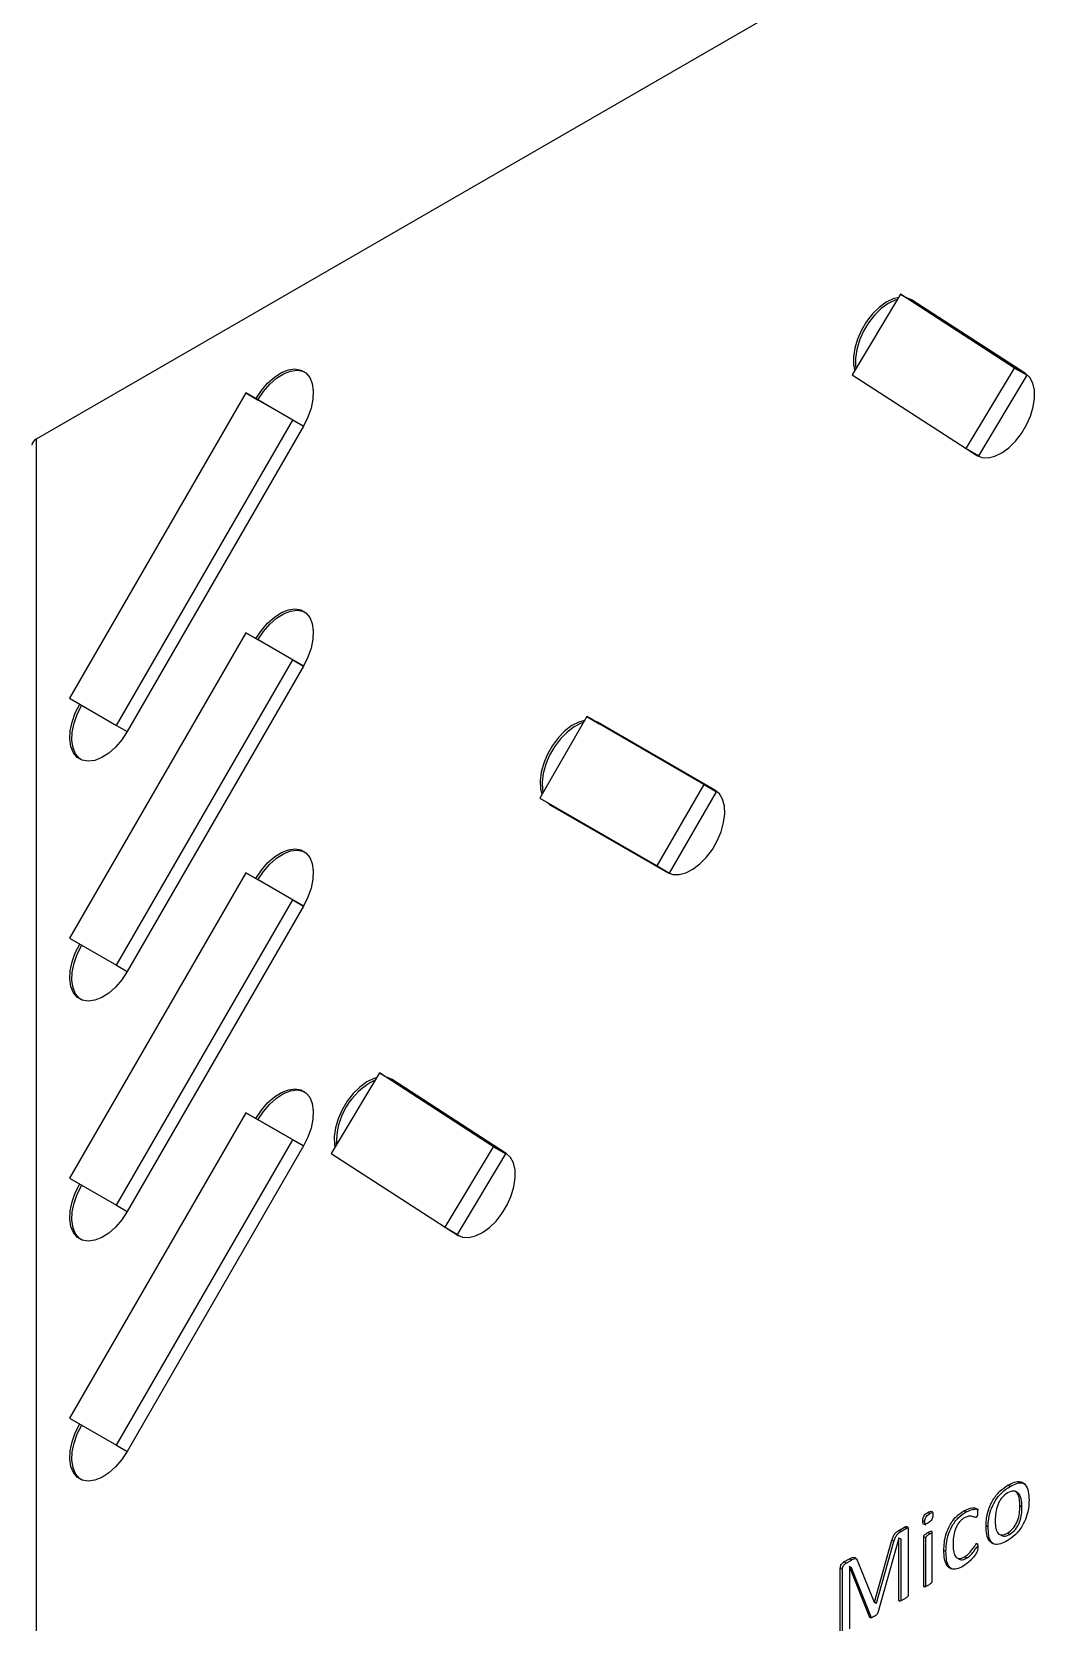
# Model space of a CAD drawing. Header units: millimetres. Extents: x 0 to 210, y 0 to 297.
# Drawn here: x 159.18 to 176.31, y 243.98 to 271.04 of the extents above; entities that cross this region are included whole.
import ezdxf

# ---------------------------------------------------------------- set-up
doc = ezdxf.new("R2010")
doc.units = ezdxf.units.MM

msp = doc.modelspace()

# ---------------------------------------------------------------- linework, layer by layer
at = {"color": 7, "linetype": 'Continuous', "lineweight": 25}
for p, q in [((184.5288, 278.7025), (159.2496, 264.1091)), ((173.9684, 266.5758), (173.1454, 265.2042)), ((175.9093, 265.3205), (173.9684, 266.5758)), ((173.9684, 266.5758), (174.1805, 266.4533)), ((174.1515, 266.4806), (174.0735, 266.5151)), ((174.1578, 266.4765), (174.1089, 266.4947)), ((176.0928, 265.2258), (174.1515, 266.4806)), ((176.1214, 265.198), (174.1805, 266.4533)), ((173.1454, 265.2042), (175.0863, 263.9489)), ((175.0863, 263.9489), (175.9093, 265.3205)), ((175.9093, 265.3205), (176.1214, 265.198)), ((175.2984, 263.8264), (176.1214, 265.198)), ((162.8211, 264.8983), (159.8211, 259.7022)), ((163.6211, 264.4363), (162.8211, 264.8983)), ((162.8211, 264.8983), (163.0332, 264.7759)), ((163.8028, 264.3314), (163.0332, 264.7759)), ((160.6211, 259.2402), (163.6211, 264.4363)), ((163.6211, 264.4363), (163.8028, 264.3314)), ((163.8028, 264.3314), (160.8028, 259.1353)), ((159.2496, 264.1091), (159.2496, 233.6929)), ((175.0863, 263.9489), (175.2984, 263.8264)), ((175.0984, 263.9419), (175.2599, 263.8375)), ((175.1338, 263.9214), (175.289, 263.8212)), ((162.8211, 260.8156), (159.8211, 255.6195)), ((163.6211, 260.3536), (162.8211, 260.8156)), ((162.8211, 260.8156), (163.0332, 260.6932)), ((163.8028, 260.2487), (163.0332, 260.6932)), ((160.6211, 255.1575), (163.6211, 260.3536)), ((163.6211, 260.3536), (163.8028, 260.2487)), ((163.8028, 260.2487), (160.8028, 255.0525)), ((159.8211, 259.7022), (160.6211, 259.2402)), ((168.6236, 259.389), (167.8235, 258.0034)), ((170.6234, 258.2335), (168.6236, 259.389)), ((168.6236, 259.389), (168.8358, 259.2665)), ((168.8076, 259.294), (168.7401, 259.3217)), ((168.843, 259.2736), (168.7755, 259.3013)), ((170.8073, 258.1385), (168.8076, 259.294)), ((170.8355, 258.1111), (168.8358, 259.2665)), ((160.6211, 259.2402), (160.8028, 259.1353)), ((169.8232, 256.8479), (170.6234, 258.2335)), ((170.6234, 258.2335), (170.8355, 258.1111)), ((167.8235, 258.0034), (169.8232, 256.8479)), ((167.9385, 257.9369), (167.9975, 257.8911)), ((167.9739, 257.9165), (168.0329, 257.8707)), ((170.0354, 256.7255), (170.8355, 258.1111)), ((167.9975, 257.8911), (169.9972, 256.7356)), ((168.0329, 257.8707), (167.9975, 257.8911)), ((168.0329, 257.8707), (169.9997, 256.7342)), ((169.8232, 256.8479), (170.0354, 256.7255)), ((162.8211, 256.7329), (159.8211, 251.5368)), ((163.6211, 256.2709), (162.8211, 256.7329)), ((162.8211, 256.7329), (163.0332, 256.6105)), ((163.8028, 256.166), (163.0332, 256.6105)), ((170.0326, 256.7152), (169.9972, 256.7356)), ((160.6211, 251.0748), (163.6211, 256.2709)), ((163.8028, 256.166), (160.8028, 250.9698)), ((163.6211, 256.2709), (163.8028, 256.166)), ((159.8211, 255.6195), (160.6211, 255.1575)), ((160.6211, 255.1575), (160.8028, 255.0525)), ((165.0961, 253.3272), (164.2731, 251.9556)), ((167.037, 252.0718), (165.0961, 253.3272)), ((165.0961, 253.3272), (165.3082, 253.2047)), ((165.313, 253.2131), (165.2328, 253.2482)), ((165.3193, 253.2091), (165.2682, 253.2278)), ((167.2491, 251.9494), (165.3082, 253.2047)), ((167.2539, 251.9577), (165.313, 253.2131)), ((162.8211, 252.6502), (159.8211, 247.4541)), ((163.6211, 252.1882), (162.8211, 252.6502)), ((162.8211, 252.6502), (163.0332, 252.5278)), ((163.8028, 252.0833), (163.0332, 252.5278)), ((160.6211, 246.9921), (163.6211, 252.1882)), ((163.8028, 252.0833), (160.8028, 246.8871)), ((163.6211, 252.1882), (163.8028, 252.0833)), ((164.2731, 251.9556), (166.214, 250.7002)), ((166.214, 250.7002), (167.037, 252.0718)), ((166.4261, 250.5778), (167.2491, 251.9494)), ((167.037, 252.0718), (167.2491, 251.9494)), ((159.8211, 251.5368), (160.6211, 251.0748)), ((160.6211, 251.0748), (160.8028, 250.9698)), ((166.214, 250.7002), (166.4261, 250.5778)), ((166.2493, 250.6798), (166.4207, 250.569)), ((166.2847, 250.6594), (166.4498, 250.5526)), ((159.8211, 247.4541), (160.6211, 246.9921)), ((160.6211, 246.9921), (160.8028, 246.8871)), ((175.8308, 246.2903), (175.7955, 246.3107)), ((175.9663, 246.178), (175.9221, 246.2035)), ((174.4672, 245.8273), (174.4319, 245.8477)), ((175.0809, 245.8574), (175.0456, 245.8778)), ((176.0341, 245.9373), (175.9988, 245.9577)), ((173.9352, 245.543), (174.0315, 245.5985)), ((173.9706, 245.5226), (173.9352, 245.543)), ((173.9706, 245.5226), (174.0668, 245.5781)), ((174.0668, 245.5781), (174.0315, 245.5985)), ((174.0668, 245.5781), (174.092, 245.5878)), ((174.0958, 245.5622), (174.0958, 244.441)), ((174.3807, 245.6864), (174.3454, 245.7069)), ((174.466, 245.4844), (174.4307, 245.5048)), ((174.466, 245.4844), (174.5014, 245.5023)), ((174.5014, 245.5166), (174.5014, 244.674)), ((175.457, 245.598), (175.4216, 245.6184)), ((175.6459, 245.4784), (175.6901, 245.4529)), ((175.8223, 245.4748), (175.787, 245.4952)), ((173.5228, 244.3233), (173.8197, 245.3744)), ((173.5582, 244.3028), (173.855, 245.354)), ((173.9381, 245.4118), (173.5828, 244.14)), ((173.855, 245.354), (173.8197, 245.3744)), ((173.9398, 245.4128), (173.9381, 245.4118)), ((173.9398, 244.3509), (173.9398, 245.4128)), ((173.9752, 245.3924), (173.9398, 245.4128)), ((173.9752, 244.3447), (173.9752, 245.3924)), ((174.361, 244.5929), (174.361, 245.4356)), ((174.3963, 245.4151), (174.361, 245.4356)), ((174.3963, 244.5868), (174.3963, 245.4151)), ((174.7395, 245.1815), (174.7041, 245.2019)), ((175.2761, 245.3079), (175.26, 245.3171)), ((173.0039, 245.0054), (173.0956, 245.0583)), ((173.0393, 244.985), (173.0039, 245.0054)), ((173.0393, 244.985), (173.1309, 245.0379)), ((173.1309, 245.0379), (173.0956, 245.0583)), ((173.0985, 244.9271), (173.0975, 244.9266)), ((173.0975, 244.9266), (173.0975, 243.8647)), ((173.4446, 244.0603), (173.0985, 244.9271)), ((173.1339, 244.9067), (173.0985, 244.9271)), ((173.2267, 245.0349), (173.5187, 244.3209)), ((174.9248, 245.077), (174.969, 245.0515)), ((175.0912, 245.0707), (175.0558, 245.0912)), ((172.9416, 243.7746), (172.9416, 244.8959)), ((172.9769, 244.8755), (172.9416, 244.8959)), ((172.9769, 243.7683), (172.9769, 244.8755)), ((173.4736, 244.0557), (173.1339, 244.9067)), ((174.3808, 244.5815), (174.361, 244.5929)), ((173.5187, 244.3209), (173.5228, 244.3233)), ((173.554, 244.3005), (173.5187, 244.3209)), ((173.5582, 244.3028), (173.5228, 244.3233)), ((173.554, 244.3005), (173.5582, 244.3028)), ((173.9592, 244.3397), (173.9398, 244.3509)), ((173.4539, 244.0549), (173.4446, 244.0603))]:
    msp.add_line(p, q, dxfattribs=at)
at = {"color": 8, "linetype": 'Continuous', "lineweight": 25}
for p, q in [((175.2834, 263.8239), (175.2599, 263.8375)), ((166.4443, 250.5553), (166.4207, 250.569))]:
    msp.add_line(p, q, dxfattribs=at)
at = {"color": 7, "linetype": 'Continuous', "lineweight": 25, "flags": 128}
for points in [[(173.9358, 266.5215), (173.841, 266.4973), (173.7217, 266.4397), (173.603, 266.3535), (173.4901, 266.2425), (173.3878, 266.1116), (173.3008, 265.9665), (173.2327, 265.8135), (173.1866, 265.6593), (173.1644, 265.5107), (173.1672, 265.3741), (173.1881, 265.2753)], [(173.9167, 266.4897), (173.8764, 266.4769), (173.7571, 266.4193), (173.6383, 266.3331), (173.5254, 266.2221), (173.4232, 266.0912), (173.3361, 265.9461), (173.268, 265.7931), (173.2219, 265.6389), (173.1998, 265.4903), (173.2026, 265.3537), (173.2093, 265.3107)], [(162.9928, 264.7992), (163.0859, 264.9399), (163.1926, 265.0643), (163.3082, 265.1668), (163.4278, 265.2431), (163.5461, 265.2897), (163.6579, 265.3047), (163.7583, 265.2874), (163.843, 265.2385), (163.9082, 265.1602), (163.9511, 265.0558), (163.9698, 264.9301), (163.9635, 264.7884), (163.9326, 264.6369), (163.8782, 264.4824), (163.8028, 264.3314)], [(163.0282, 264.7788), (163.1212, 264.9195), (163.2279, 265.0438), (163.3436, 265.1464), (163.4632, 265.2227), (163.5814, 265.2693), (163.6932, 265.2843), (163.7936, 265.267), (163.8201, 265.2559)], [(175.2599, 263.8375), (175.3507, 263.7998), (175.4558, 263.7942), (175.5704, 263.8207), (175.6897, 263.8784), (175.8084, 263.9646), (175.9214, 264.0756), (176.0236, 264.2065), (176.1107, 264.3516), (176.1787, 264.5046), (176.2249, 264.6587), (176.247, 264.8074), (176.2442, 264.9439), (176.2166, 265.0625), (176.1654, 265.1578), (176.0928, 265.2258)], [(162.9928, 260.7165), (163.0859, 260.8572), (163.1926, 260.9816), (163.3082, 261.0841), (163.4278, 261.1604), (163.5461, 261.207), (163.6579, 261.222), (163.7583, 261.2047), (163.843, 261.1558), (163.9082, 261.0775), (163.9511, 260.9731), (163.9698, 260.8474), (163.9635, 260.7057), (163.9326, 260.5542), (163.8782, 260.3997), (163.8028, 260.2487)], [(163.0282, 260.696), (163.1212, 260.8368), (163.2279, 260.9611), (163.3436, 261.0637), (163.4632, 261.14), (163.5814, 261.1866), (163.6932, 261.2016), (163.7936, 261.1843), (163.8201, 261.1732)], [(160.8028, 259.1353), (160.7098, 258.9945), (160.6031, 258.8702), (160.4874, 258.7676), (160.3679, 258.6913), (160.2496, 258.6447), (160.1378, 258.6297), (160.0374, 258.647), (159.9527, 258.6959), (159.8875, 258.7743), (159.8446, 258.8786), (159.8259, 259.0043), (159.8321, 259.146), (159.8631, 259.2975), (159.9175, 259.4521), (159.9928, 259.603)], [(160.0109, 258.6581), (159.9881, 258.6755), (159.9229, 258.7538), (159.88, 258.8582), (159.8612, 258.9839), (159.8675, 259.1256), (159.8985, 259.2771), (159.9528, 259.4316), (160.0282, 259.5826)], [(168.5868, 259.3251), (168.4922, 259.2975), (168.3727, 259.2358), (168.2544, 259.1459), (168.1426, 259.0318), (168.0422, 258.8985), (167.9575, 258.7519), (167.8923, 258.5983), (167.8493, 258.4444), (167.8306, 258.297), (167.8368, 258.1626), (167.8602, 258.0669)], [(168.5671, 259.291), (168.5276, 259.2771), (168.408, 259.2153), (168.2898, 259.1255), (168.178, 259.0114), (168.0775, 258.8781), (167.9928, 258.7315), (167.9276, 258.5779), (167.8847, 258.424), (167.8659, 258.2766), (167.8722, 258.1422), (167.8799, 258.101)], [(169.9972, 256.7356), (170.0903, 256.7023), (170.1969, 256.7011), (170.3126, 256.7321), (170.4322, 256.7938), (170.5504, 256.8837), (170.6622, 256.9978), (170.7627, 257.1311), (170.8473, 257.2777), (170.9126, 257.4313), (170.9555, 257.5852), (170.9742, 257.7326), (170.968, 257.867), (170.937, 257.9827), (170.8827, 258.0746), (170.8073, 258.1385)], [(162.9928, 256.6338), (163.0859, 256.7745), (163.1926, 256.8989), (163.3082, 257.0014), (163.4278, 257.0777), (163.5461, 257.1243), (163.6579, 257.1393), (163.7583, 257.122), (163.843, 257.0731), (163.9082, 256.9948), (163.9511, 256.8904), (163.9698, 256.7647), (163.9635, 256.623), (163.9326, 256.4715), (163.8782, 256.317), (163.8028, 256.166)], [(163.0282, 256.6133), (163.1212, 256.7541), (163.2279, 256.8784), (163.3436, 256.981), (163.4632, 257.0573), (163.5814, 257.1039), (163.6932, 257.1189), (163.7936, 257.1015), (163.8201, 257.0905)], [(160.8028, 255.0525), (160.7098, 254.9118), (160.6031, 254.7875), (160.4874, 254.6849), (160.3679, 254.6086), (160.2496, 254.562), (160.1378, 254.547), (160.0374, 254.5643), (159.9527, 254.6132), (159.8875, 254.6916), (159.8446, 254.7959), (159.8259, 254.9216), (159.8321, 255.0633), (159.8631, 255.2148), (159.9175, 255.3693), (159.9928, 255.5203)], [(160.0109, 254.5754), (159.9881, 254.5928), (159.9229, 254.6711), (159.88, 254.7755), (159.8612, 254.9012), (159.8675, 255.0429), (159.8985, 255.1944), (159.9528, 255.3489), (160.0282, 255.4999)], [(162.9928, 252.551), (163.0859, 252.6918), (163.1926, 252.8161), (163.3082, 252.9187), (163.4278, 252.995), (163.5461, 253.0416), (163.6579, 253.0566), (163.7583, 253.0393), (163.843, 252.9904), (163.9082, 252.912), (163.9511, 252.8077), (163.9698, 252.682), (163.9635, 252.5403), (163.9326, 252.3888), (163.8782, 252.2343), (163.8028, 252.0833)], [(163.0282, 252.5306), (163.1212, 252.6714), (163.2279, 252.7957), (163.3436, 252.8983), (163.4632, 252.9746), (163.5814, 253.0212), (163.6932, 253.0362), (163.7936, 253.0188), (163.8201, 253.0078)], [(165.0459, 253.2435), (165.0024, 253.2299), (164.8831, 253.1723), (164.7643, 253.0861), (164.6513, 252.9751), (164.5491, 252.8441), (164.462, 252.699), (164.3939, 252.5459), (164.3477, 252.3917), (164.3255, 252.243), (164.3283, 252.1064), (164.3357, 252.0599)], [(166.4207, 250.569), (166.5115, 250.5313), (166.6166, 250.5256), (166.7313, 250.5522), (166.8506, 250.6098), (166.9694, 250.696), (167.0823, 250.807), (167.1846, 250.938), (167.2717, 251.0831), (167.3398, 251.2362), (167.386, 251.3904), (167.4082, 251.5391), (167.4054, 251.6757), (167.3778, 251.7943), (167.3265, 251.8897), (167.2539, 251.9577)], [(160.8028, 250.9698), (160.7098, 250.8291), (160.6031, 250.7047), (160.4874, 250.6022), (160.3679, 250.5259), (160.2496, 250.4793), (160.1378, 250.4643), (160.0374, 250.4816), (159.9527, 250.5305), (159.8875, 250.6088), (159.8446, 250.7132), (159.8259, 250.8389), (159.8321, 250.9806), (159.8631, 251.1321), (159.9175, 251.2866), (159.9928, 251.4376)], [(160.0109, 250.4927), (159.9881, 250.5101), (159.9229, 250.5884), (159.88, 250.6928), (159.8612, 250.8185), (159.8675, 250.9602), (159.8985, 251.1117), (159.9528, 251.2662), (160.0282, 251.4172)], [(160.8028, 246.8871), (160.7098, 246.7464), (160.6031, 246.622), (160.4874, 246.5195), (160.3679, 246.4432), (160.2496, 246.3966), (160.1378, 246.3816), (160.0374, 246.3989), (159.9527, 246.4478), (159.8875, 246.5261), (159.8446, 246.6305), (159.8259, 246.7562), (159.8321, 246.8979), (159.8631, 247.0494), (159.9175, 247.2039), (159.9928, 247.3549)], [(160.0109, 246.41), (159.9881, 246.4274), (159.9229, 246.5057), (159.88, 246.61), (159.8612, 246.7358), (159.8675, 246.8775), (159.8985, 247.0289), (159.9528, 247.1835), (160.0282, 247.3345)]]:
    msp.add_lwpolyline(points, dxfattribs=at)
at = {"color": 7, "linetype": 'Continuous', "lineweight": 25}
for centre, radius, start, end in [((159.3015, 263.9945), 0.1257, 114.37466, 174.3052), ((165.5457, 252.1412), 1.1845, 116.2482, 181.82413)]:
    msp.add_arc(centre, radius, start, end, dxfattribs=at)
for points, knots in [([(175.4216, 245.6184), (175.4235, 245.6648), (175.4272, 245.7577), (175.4642, 245.9101), (175.5383, 246.0712), (175.6563, 246.2193), (175.749, 246.2802), (175.7955, 246.3107)], [0, 0, 0, 0, 0.1871791, 0.3740865, 0.5606479, 0.7799818, 1, 1, 1, 1]), ([(175.457, 245.598), (175.4588, 245.6444), (175.4626, 245.7372), (175.4995, 245.8897), (175.5737, 246.0507), (175.6916, 246.1989), (175.7844, 246.2598), (175.8308, 246.2903)], [0, 0, 0, 0, 0.1871791, 0.3740865, 0.5606479, 0.7799818, 1, 1, 1, 1]), ([(175.7955, 246.3107), (175.8336, 246.3304), (175.9096, 246.3697), (176.0169, 246.3784), (176.1014, 246.3237), (176.1481, 246.21), (176.1525, 246.1092), (176.1547, 246.0588)], [0, 0, 0, 0, 0.1870163, 0.3735273, 0.5597751, 0.7795483, 1, 1, 1, 1]), ([(175.8308, 246.2903), (175.8686, 246.3094), (175.9439, 246.3475), (176.0353, 246.3619), (176.071, 246.3348), (176.0818, 246.3266)], [0, 0, 0, 0, 0.4116637, 0.822215, 1, 1, 1, 1]), ([(175.7901, 246.1815), (175.7555, 246.1571), (175.7035, 246.1203), (175.6491, 246.0384), (175.6088, 245.951), (175.5821, 245.8394), (175.5791, 245.7589), (175.5776, 245.7186)], [0, 0, 0, 0, 0.2484594, 0.3736921, 0.4990511, 0.7491779, 1, 1, 1, 1]), ([(176.1547, 246.0588), (176.1527, 246.0122), (176.1487, 245.9192), (176.1115, 245.7667), (176.0372, 245.6056), (175.9194, 245.4571), (175.8266, 245.3959), (175.7801, 245.3652)], [0, 0, 0, 0, 0.1871378, 0.3740372, 0.5605677, 0.7799656, 1, 1, 1, 1]), ([(175.9988, 245.9577), (175.9974, 245.9967), (175.9948, 246.0744), (175.971, 246.1582), (175.9321, 246.2018), (175.8773, 246.221), (175.8249, 246.1973), (175.7901, 246.1815)], [0, 0, 0, 0, 0.2509357, 0.5010989, 0.6264088, 0.7516272, 1, 1, 1, 1]), ([(176.0341, 245.9373), (176.033, 245.9766), (176.0306, 246.0549), (176.0049, 246.135), (175.9778, 246.1747), (175.9628, 246.1793), (175.9614, 246.1797)], [0, 0, 0, 0, 0.3927608, 0.7843126, 0.9804458, 1, 1, 1, 1]), ([(174.3454, 245.7069), (174.3457, 245.7169), (174.3464, 245.737), (174.3525, 245.7701), (174.3808, 245.8181), (174.4108, 245.8355), (174.4319, 245.8477)], [0, 0, 0, 0, 0.1877966, 0.3751877, 0.5607599, 1, 1, 1, 1]), ([(174.3807, 245.6864), (174.3811, 245.6965), (174.3817, 245.7166), (174.3878, 245.7497), (174.4161, 245.7977), (174.4461, 245.8151), (174.4672, 245.8273)], [0, 0, 0, 0, 0.1877966, 0.3751877, 0.5607599, 1, 1, 1, 1]), ([(174.517, 245.8076), (174.5166, 245.7975), (174.516, 245.7774), (174.5098, 245.7443), (174.4816, 245.6963), (174.4515, 245.679), (174.4304, 245.6667)], [0, 0, 0, 0, 0.1877966, 0.3751877, 0.5607599, 1, 1, 1, 1]), ([(174.4319, 245.8477), (174.4444, 245.8546), (174.4693, 245.8683), (174.5048, 245.8722), (174.5161, 245.8412), (174.5167, 245.8188), (174.517, 245.8076)], [0, 0, 0, 0, 0.28153155, 0.55868897, 0.77849408, 1, 1, 1, 1]), ([(174.4672, 245.8273), (174.4803, 245.8354), (174.499, 245.8471), (174.5148, 245.8455), (174.5196, 245.845)], [0, 0, 0, 0, 0.6970381, 1, 1, 1, 1]), ([(174.7041, 245.2019), (174.7054, 245.2464), (174.708, 245.3354), (174.7387, 245.4806), (174.8019, 245.6371), (174.9115, 245.7867), (175.0008, 245.8474), (175.0456, 245.8778)], [0, 0, 0, 0, 0.1873297, 0.3743997, 0.5610834, 0.780202, 1, 1, 1, 1]), ([(174.7395, 245.1815), (174.7408, 245.226), (174.7434, 245.3149), (174.7741, 245.4602), (174.8372, 245.6167), (174.9468, 245.7662), (175.0362, 245.827), (175.0809, 245.8574)], [0, 0, 0, 0, 0.1873297, 0.3743997, 0.5610834, 0.780202, 1, 1, 1, 1]), ([(175.0526, 245.7558), (175.0362, 245.7451), (175.0033, 245.7239), (174.9573, 245.6738), (174.9204, 245.6139), (174.8854, 245.5289), (174.8635, 245.4233), (174.8613, 245.3463), (174.8601, 245.3077)], [0, 0, 0, 0, 0.1250507, 0.2499406, 0.3748184, 0.4998812, 0.7496473, 1, 1, 1, 1]), ([(175.0456, 245.8778), (175.0961, 245.8997), (175.1719, 245.9326), (175.2505, 245.925), (175.279, 245.8902), (175.2784, 245.8602), (175.2781, 245.8451)], [0, 0, 0, 0, 0.4998253, 0.750525, 0.8743584, 1, 1, 1, 1]), ([(175.2537, 245.7638), (175.2416, 245.7648), (175.2172, 245.7668), (175.1862, 245.7822), (175.1334, 245.7895), (175.0859, 245.7697), (175.0526, 245.7558)], [0, 0, 0, 0, 0.1844598, 0.372612, 0.5607707, 1, 1, 1, 1]), ([(175.0809, 245.8574), (175.1299, 245.8773), (175.2034, 245.9073), (175.279, 245.9111), (175.2917, 245.8932), (175.2918, 245.8932)], [0, 0, 0, 0, 0.6656188, 0.9994763, 1, 1, 1, 1]), ([(175.2781, 245.8451), (175.2779, 245.8317), (175.2777, 245.8116), (175.2708, 245.7854), (175.2623, 245.7707), (175.2566, 245.7661), (175.2537, 245.7638)], [0, 0, 0, 0, 0.4997105, 0.7508932, 0.873981, 1, 1, 1, 1]), ([(175.787, 245.4952), (175.8215, 245.5197), (175.8735, 245.5566), (175.9281, 245.6383), (175.9687, 245.7257), (175.9945, 245.8371), (175.9973, 245.9175), (175.9988, 245.9577)], [0, 0, 0, 0, 0.2485222, 0.3737901, 0.4991087, 0.7491768, 1, 1, 1, 1]), ([(175.8223, 245.4748), (175.8569, 245.4993), (175.9088, 245.5362), (175.9635, 245.6178), (176.004, 245.7053), (176.0298, 245.8167), (176.0327, 245.8971), (176.0341, 245.9373)], [0, 0, 0, 0, 0.2485222, 0.3737901, 0.4991087, 0.7491768, 1, 1, 1, 1]), ([(173.8197, 245.3744), (173.8255, 245.3933), (173.8373, 245.431), (173.8648, 245.4836), (173.9006, 245.5212), (173.9237, 245.5357), (173.9352, 245.543)], [0, 0, 0, 0, 0.2806245, 0.5599445, 0.7795977, 1, 1, 1, 1]), ([(173.855, 245.354), (173.8609, 245.3729), (173.8726, 245.4106), (173.9002, 245.4632), (173.936, 245.5008), (173.959, 245.5153), (173.9706, 245.5226)], [0, 0, 0, 0, 0.2806245, 0.5599445, 0.7795977, 1, 1, 1, 1]), ([(174.0315, 245.5985), (174.0411, 245.6033), (174.0603, 245.6128), (174.0831, 245.6069), (174.0944, 245.5875), (174.0953, 245.5706), (174.0958, 245.5622)], [0, 0, 0, 0, 0.2805321, 0.5591103, 0.7796858, 1, 1, 1, 1]), ([(174.4304, 245.6667), (174.4179, 245.6599), (174.3931, 245.6463), (174.3574, 245.6419), (174.3465, 245.6734), (174.3458, 245.6957), (174.3454, 245.7069)], [0, 0, 0, 0, 0.28157706, 0.55840573, 0.77857202, 1, 1, 1, 1]), ([(174.361, 245.4356), (174.3614, 245.4398), (174.3623, 245.4483), (174.3734, 245.4652), (174.3969, 245.4844), (174.4171, 245.4966), (174.4307, 245.5048)], [0, 0, 0, 0, 0.1245235, 0.2487889, 0.4987801, 1, 1, 1, 1]), ([(174.3984, 245.6288), (174.3972, 245.6287), (174.3869, 245.6283), (174.3827, 245.6546), (174.3814, 245.6758), (174.3807, 245.6864)], [0, 0, 0, 0, 0.0623416, 0.5298313, 1, 1, 1, 1]), ([(174.3963, 245.4151), (174.3968, 245.4194), (174.3976, 245.4279), (174.4088, 245.4448), (174.4322, 245.464), (174.4525, 245.4762), (174.466, 245.4844)], [0, 0, 0, 0, 0.1245235, 0.2487889, 0.4987801, 1, 1, 1, 1]), ([(174.4307, 245.5048), (174.4443, 245.5125), (174.4648, 245.524), (174.4883, 245.5313), (174.4996, 245.5275), (174.5008, 245.5202), (174.5014, 245.5166)], [0, 0, 0, 0, 0.5015192, 0.7515325, 0.8761611, 1, 1, 1, 1]), ([(175.7801, 245.3652), (175.742, 245.3455), (175.6659, 245.3061), (175.5586, 245.2976), (175.4737, 245.352), (175.4281, 245.467), (175.4238, 245.5679), (175.4216, 245.6184)], [0, 0, 0, 0, 0.1870178, 0.3735304, 0.5597647, 0.7795105, 1, 1, 1, 1]), ([(175.5634, 245.3091), (175.5479, 245.3168), (175.4996, 245.341), (175.4645, 245.4484), (175.4595, 245.5481), (175.457, 245.598)], [0, 0, 0, 0, 0.1899049, 0.5942682, 1, 1, 1, 1]), ([(175.5776, 245.7186), (175.5789, 245.6796), (175.5814, 245.6017), (175.6051, 245.5174), (175.6451, 245.4753), (175.6994, 245.4548), (175.752, 245.4791), (175.787, 245.4952)], [0, 0, 0, 0, 0.2509966, 0.5011154, 0.6263275, 0.7515327, 1, 1, 1, 1]), ([(175.6861, 245.4563), (175.6978, 245.4508), (175.7353, 245.4332), (175.7869, 245.4579), (175.8223, 245.4748)], [0, 0, 0, 0, 0.3132263, 1, 1, 1, 1]), ([(175.03, 244.9321), (174.9936, 244.914), (174.921, 244.8777), (174.8215, 244.8798), (174.7486, 244.9439), (174.7096, 245.057), (174.706, 245.1536), (174.7041, 245.2019)], [0, 0, 0, 0, 0.1868158, 0.3730919, 0.5594083, 0.7794228, 1, 1, 1, 1]), ([(174.8446, 244.8836), (174.8261, 244.8959), (174.7784, 244.9278), (174.7457, 245.0379), (174.7416, 245.1336), (174.7395, 245.1815)], [0, 0, 0, 0, 0.2400244, 0.6195268, 1, 1, 1, 1]), ([(174.8601, 245.3077), (174.8612, 245.2707), (174.8635, 245.1968), (174.8866, 245.118), (174.9221, 245.0749), (174.9731, 245.0544), (175.0228, 245.0765), (175.0558, 245.0912)], [0, 0, 0, 0, 0.2508624, 0.5010817, 0.6263886, 0.7516022, 1, 1, 1, 1]), ([(175.2812, 245.2584), (175.2815, 245.2425), (175.2821, 245.2107), (175.2484, 245.1381), (175.1888, 245.0644), (175.1119, 244.986), (175.0573, 244.9501), (175.03, 244.9321)], [0, 0, 0, 0, 0.1251539, 0.2489632, 0.4991106, 0.7495813, 1, 1, 1, 1]), ([(175.0558, 245.0912), (175.0773, 245.1054), (175.1203, 245.1341), (175.1744, 245.198), (175.2175, 245.2619), (175.2459, 245.2988), (175.26, 245.3171)], [0, 0, 0, 0, 0.28018982, 0.56091951, 0.78176776, 1, 1, 1, 1]), ([(175.0912, 245.0707), (175.1127, 245.085), (175.1557, 245.1137), (175.2098, 245.1775), (175.248, 245.2346), (175.2713, 245.2649), (175.2803, 245.2767)], [0, 0, 0, 0, 0.3041511, 0.6088882, 0.848623, 1, 1, 1, 1]), ([(175.26, 245.3171), (175.2615, 245.3179), (175.2645, 245.3195), (175.2699, 245.3193), (175.2762, 245.3131), (175.2809, 245.2923), (175.2811, 245.272), (175.2812, 245.2584)], [0, 0, 0, 0, 0.062829, 0.1250821, 0.2497321, 0.4995275, 1, 1, 1, 1]), ([(172.9416, 244.8959), (172.9421, 244.9072), (172.9431, 244.9297), (172.9599, 244.9646), (172.9818, 244.9903), (172.9966, 245.0003), (173.0039, 245.0054)], [0, 0, 0, 0, 0.2806648, 0.5584777, 0.7791559, 1, 1, 1, 1]), ([(172.9769, 244.8755), (172.9774, 244.8868), (172.9784, 244.9093), (172.9953, 244.9442), (173.0171, 244.9699), (173.0319, 244.9799), (173.0393, 244.985)], [0, 0, 0, 0, 0.2806648, 0.5584777, 0.7791559, 1, 1, 1, 1]), ([(173.0956, 245.0583), (173.1115, 245.0668), (173.1433, 245.0839), (173.1858, 245.0886), (173.2129, 245.0672), (173.2221, 245.0457), (173.2267, 245.0349)], [0, 0, 0, 0, 0.2806293, 0.5598474, 0.7794772, 1, 1, 1, 1]), ([(173.1309, 245.0379), (173.1471, 245.0471), (173.176, 245.0635), (173.2013, 245.0627), (173.2125, 245.0623)], [0, 0, 0, 0, 0.5614389, 1, 1, 1, 1]), ([(174.9652, 245.0552), (174.9754, 245.05), (175.0096, 245.0328), (175.0576, 245.0551), (175.0912, 245.0707)], [0, 0, 0, 0, 0.2994926, 1, 1, 1, 1]), ([(174.5014, 244.674), (174.5009, 244.6697), (174.5, 244.6611), (174.4884, 244.6442), (174.4649, 244.6244), (174.4444, 244.6123), (174.4307, 244.6042)], [0, 0, 0, 0, 0.1239781, 0.2487443, 0.4987912, 1, 1, 1, 1]), ([(174.0958, 244.441), (174.0956, 244.4387), (174.0953, 244.4342), (174.092, 244.4243), (174.0807, 244.409), (174.0546, 244.3889), (174.0322, 244.3749), (174.0173, 244.3656)], [0, 0, 0, 0, 0.0626874, 0.1252662, 0.2496278, 0.4997686, 1, 1, 1, 1]), ([(174.4307, 244.6042), (174.4171, 244.5967), (174.3968, 244.5854), (174.3733, 244.5774), (174.362, 244.5814), (174.3613, 244.5891), (174.361, 244.5929)], [0, 0, 0, 0, 0.5009635, 0.7509626, 0.8753073, 1, 1, 1, 1]), ([(173.5828, 244.14), (173.5783, 244.1309), (173.5693, 244.1123), (173.5429, 244.0928), (173.5248, 244.0817), (173.5138, 244.0749)], [0, 0, 0, 0, 0.2761257, 0.5574881, 1, 1, 1, 1]), ([(174.0173, 244.3656), (174.0026, 244.3578), (173.9805, 244.346), (173.9563, 244.337), (173.9466, 244.3378), (173.9411, 244.3407), (173.9404, 244.3469), (173.9398, 244.3509)], [0, 0, 0, 0, 0.5002986, 0.7502808, 0.8132019, 0.8757354, 1, 1, 1, 1]), ([(173.5138, 244.0749), (173.4997, 244.0671), (173.48, 244.0564), (173.4545, 244.05), (173.4479, 244.0569), (173.4446, 244.0603)], [0, 0, 0, 0, 0.562357, 0.7832024, 1, 1, 1, 1])]:
    msp.add_open_spline(points, degree=3, knots=knots, dxfattribs=at)

doc.saveas('drawing.dxf')
